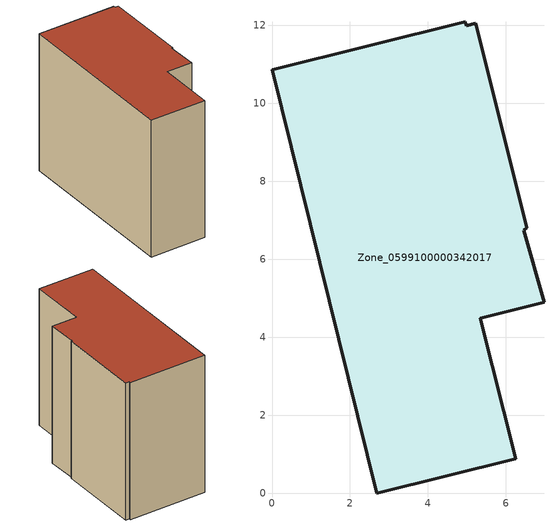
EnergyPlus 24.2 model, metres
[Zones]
Zone_0599100000342017
 floor ground (C_G): 5.22,12.05 6.53,6.82 6.46,6.75 6.97,4.9 5.34,4.49 6.25,0.89 2.69,0 0,10.86 4.96,12.1 4.99,12 z0
 wall outside (C_F): 2.69,0 6.25,0.89 5.34,4.49 6.97,4.9 6.46,6.75 6.53,6.82 5.22,12.05 4.99,12 4.96,12.1 0,10.86 2.69,0 z0:9.13
 roof outside (C_R): 6.53,6.82 5.22,12.05 4.99,12 4.96,12.1 0,10.86 2.69,0 6.25,0.89 5.34,4.49 6.97,4.9 6.46,6.75 z9.13
[BUILDING]
Pand.0599100000342017: North Axis=0; Terrain=City; Loads Convergence Tolerance Value=0.04; Temperature Convergence Tolerance Value=0.4; Solar Distribution=FullExterior; Maximum Number of Warmup Days=25; Minimum Number of Warmup Days=1
[Site:Location]
Rotterdam.The.Hague.AP_ZH_NLD Design_Conditions: Latitude=51.96; Longitude=4.45; Time Zone=1; Elevation=-4.5
[SITE:GROUNDTEMPERATURE:BUILDINGSURFACE]
18, 18, 18, 18, 18, 18, 18, 18, 18, 18, 18, 18
[MATERIAL] Thermal Absorptance=0.9; Solar Absorptance=0.7; Visible Absorptance=0.7
Name | Roughness | Thickness | Conductivity | Density | Specific Heat
G.TC.1992-2005 | MediumSmooth | 0.15 | 0.06 | 540 | 1210
F.TC.1992-2005 | Rough | 0.3 | 0.12 | 1920 | 840
R.TC.1992-2005 | MediumRough | 0.2 | 0.08 | 1500 | 1000
[CONSTRUCTION]
C_G: G.TC.1992-2005
C_F: F.TC.1992-2005
C_R: R.TC.1992-2005
[ZONE]
Zone_0599100000342017: Type=1; Multiplier=1; Ceiling Height=Autocalculate; Volume=Autocalculate; Floor Area=autocalculate; Part of Total Floor Area=Yes
[ZONEINFILTRATION:DESIGNFLOWRATE]
Infil_Zone_0599100000342017: Zone or ZoneList or Space or SpaceList=Zone_0599100000342017; Schedule=AlwaysOn; Design Flow Rate Calculation Method=Flow/Area; Flow Rate per Floor Area=0.0015; Constant Term Coefficient=1; Temperature Term Coefficient=0; Velocity Term Coefficient=0; Velocity Squared Term Coefficient=0
[HVACTEMPLATE:ZONE:IDEALLOADSAIRSYSTEM]
Zone_0599100000342017: Maximum Heating Supply Air Temperature=50; Minimum Cooling Supply Air Temperature=13; Maximum Heating Supply Air Humidity Ratio=0.0156; Minimum Cooling Supply Air Humidity Ratio=0.0077; Heating Limit=NoLimit; Cooling Limit=NoLimit; Dehumidification Control Type=ConstantSensibleHeatRatio; Cooling Sensible Heat Ratio=0.7; Dehumidification Setpoint=60; Humidification Control Type=None; Humidification Setpoint=30; Outdoor Air Method=None; Outdoor Air Flow Rate per Person=0.00944; Outdoor Air Flow Rate per Zone Floor Area=0; Outdoor Air Flow Rate per Zone=0; Demand Controlled Ventilation Type=None; Outdoor Air Economizer Type=NoEconomizer; Heat Recovery Type=None; Sensible Heat Recovery Effectiveness=0.7; Latent Heat Recovery Effectiveness=0.65
[ZONECONTROL:THERMOSTAT]
ThermostatControl_Zone_0599100000342017: Zone or ZoneList=Zone_0599100000342017; Control Type Schedule=DualSetpointControlType; Control 1=Thermostat_Zone_0599100000342017; Temperature Difference Between Cutout And Setpoint=0
[THERMOSTATSETPOINT:DUALSETPOINT]
Thermostat_Zone_0599100000342017: Heating Setpoint Temperature Schedule=HeatingSetpoint_Zone_0599100000342017; Cooling Setpoint Temperature Schedule=CoolingSetpoint_Zone_0599100000342017
[SCHEDULE:COMPACT]
HeatingSetpoint_Zone_0599100000342017: Through: 12/31, For: AllDays, Until: 24:00, 21
CoolingSetpoint_Zone_0599100000342017: Through: 12/31, For: AllDays, Until: 24:00, 24
DualSetpointControlType: Through: 12/31, For: AllDays, Until: 24:00, 4
AlwaysOn: Through: 12/31, For: AllDays, Until: 24:00, 1
